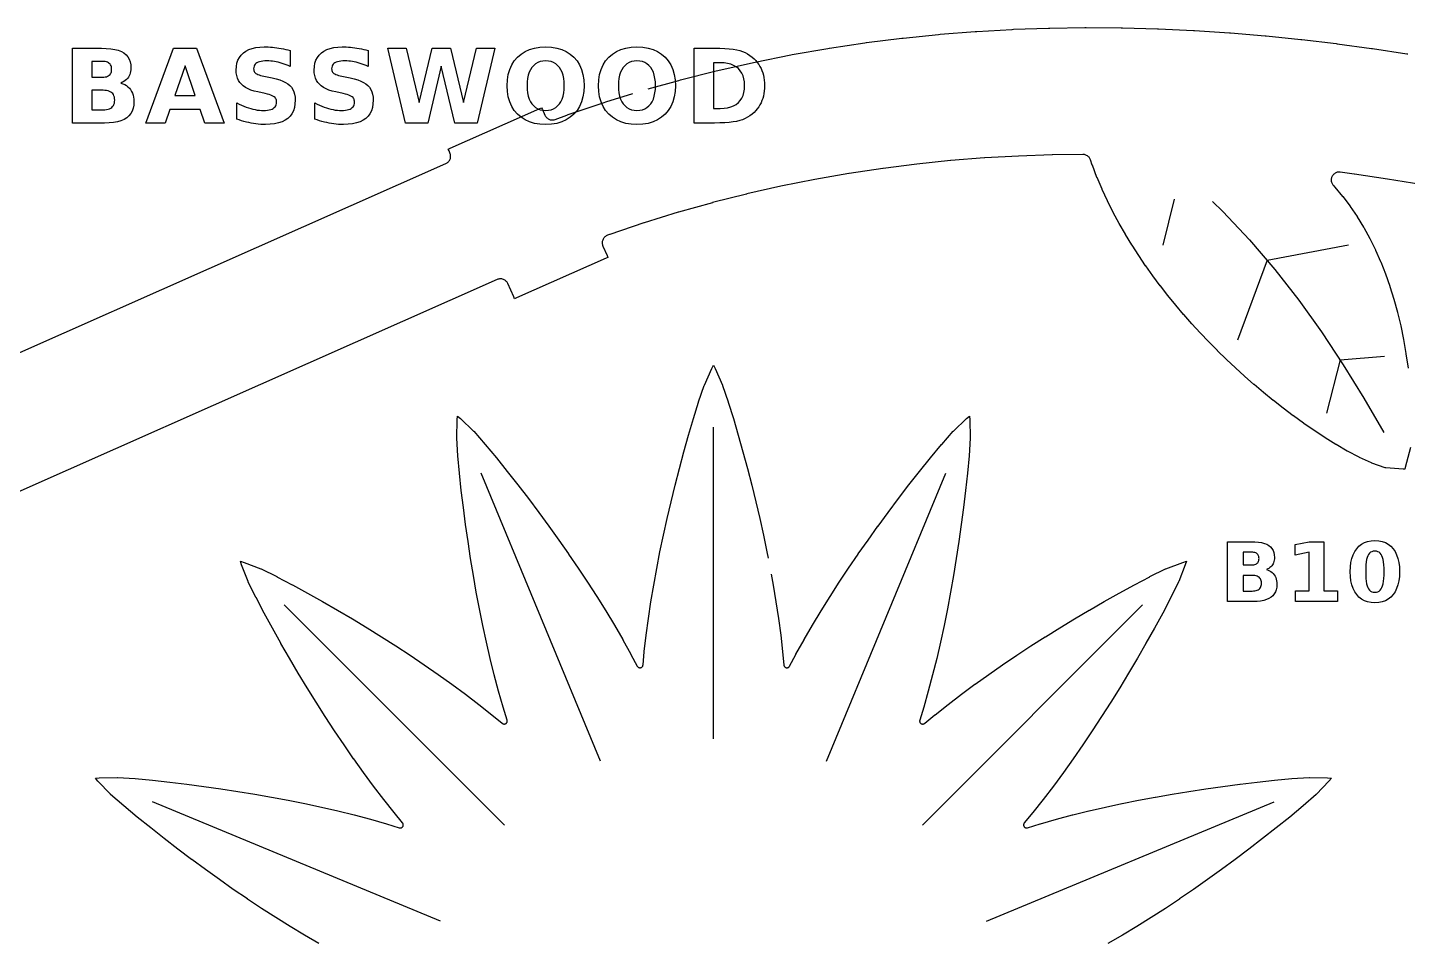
# Model space of a CAD drawing. Header units: millimetres. Extents: x 5 to 293, y 8 to 291.
# Drawn here: x 135.1 to 191.2, y 253.9 to 290.9 of the extents above; entities that cross this region are included whole.
import ezdxf

# ---------------------------------------------------------------- set-up
doc = ezdxf.new("R2010")
doc.units = ezdxf.units.MM
for name, color, linetype in [('CUT', 1, 'CONTINUOUS'), ('ENGRAVE', 5, 'CONTINUOUS'), ('SCORE', 7, 'CONTINUOUS')]:
    doc.layers.add(name, color=color, linetype=linetype)

msp = doc.modelspace()

# ---------------------------------------------------------------- linework, layer by layer
at = {"layer": 'CUT', "color": 1}
for points in [[(160.3549, 288.3833), (161.5981, 288.7326), (161.601, 288.7334), (161.6608, 288.7494), (161.6637, 288.7501), (163.1136, 289.1177), (163.1165, 289.1184), (163.1761, 289.1327), (163.179, 289.1334), (164.6266, 289.4616), (164.6295, 289.4623), (164.6886, 289.4749), (164.6916, 289.4755), (166.1367, 289.7654), (166.1396, 289.7659), (166.1983, 289.7769), (166.2011, 289.7775), (167.6438, 290.03), (167.6467, 290.0304), (167.7046, 290.0399), (167.7075, 290.0403), (169.1476, 290.2565), (169.1504, 290.2569), (169.2076, 290.2647), (169.2104, 290.2651), (170.6478, 290.4459), (170.6505, 290.4462), (170.7068, 290.4526), (170.7095, 290.4529), (172.1442, 290.5994), (172.1469, 290.5996), (172.202, 290.6046), (172.2048, 290.6049), (173.6365, 290.718), (173.6392, 290.7182), (173.6932, 290.7218), (173.6958, 290.722), (175.1246, 290.8027), (175.1272, 290.8028), (175.18, 290.8052), (175.1826, 290.8054), (176.6083, 290.8547), (176.6108, 290.8548), (176.6622, 290.856), (176.6647, 290.8561), (178.0873, 290.8751), (178.0898, 290.8751), (178.1397, 290.8753), (178.1422, 290.8753), (179.5615, 290.865), (179.5639, 290.8649), (179.6124, 290.8641), (179.6148, 290.864), (181.03, 290.8254), (181.0792, 290.8236), (182.4941, 290.7575), (182.5417, 290.7548), (183.9529, 290.6623), (183.9988, 290.6589), (185.4063, 290.541), (185.4504, 290.5369), (186.8541, 290.3946), (186.8965, 290.39), (188.2963, 290.2243), (188.3369, 290.2192), (189.7327, 290.0312), (189.7715, 290.0257), (191.1631, 289.8162), (191.2002, 289.8104)], [(125.0764, 273.3691), (152.1312, 285.3531), (152.1613, 285.3682), (152.1883, 285.3853), (152.2134, 285.4049), (152.2365, 285.4269), (152.2573, 285.451), (152.2757, 285.4771), (152.2914, 285.5048), (152.3043, 285.534), (152.3144, 285.5642), (152.3214, 285.5953), (152.3253, 285.627), (152.3261, 285.6589), (152.3237, 285.6907), (152.3183, 285.7221), (152.3098, 285.7528), (152.2976, 285.7843), (152.2611, 285.8667), (152.2326, 285.9406), (152.3034, 285.9762), (155.9461, 287.5897), (156.02, 287.6182), (156.0555, 287.5475), (156.1556, 287.3215), (156.1712, 287.2907), (156.1887, 287.2632), (156.2089, 287.2377), (156.2315, 287.2142), (156.2564, 287.1932), (156.2833, 287.1747), (156.3119, 287.159), (156.3419, 287.1463), (156.373, 287.1367), (156.4049, 287.1302), (156.4374, 287.1269), (156.47, 287.1269), (156.5024, 287.1302), (156.5343, 287.1367), (156.5673, 287.147), (157.0391, 287.3201), (157.042, 287.3211), (157.1015, 287.3421), (157.1044, 287.3431), (158.5606, 287.8348), (158.5635, 287.8357), (158.6232, 287.855), (158.6262, 287.856), (159.732, 288.1977)], [(191.3121, 273.8295), (191.1, 273.0083), (191.0796, 272.9433), (191.0124, 272.9447), (190.3103, 272.9923), (190.2925, 272.9943), (190.2755, 272.9995), (189.7449, 273.1895), (189.726, 273.1972), (189.2342, 273.4229), (189.2227, 273.4285), (188.7517, 273.676), (188.7435, 273.6805), (188.2879, 273.9432), (188.2815, 273.947), (187.8384, 274.2213), (187.833, 274.2247), (187.4004, 274.5088), (187.3958, 274.5119), (186.9725, 274.8043), (186.9684, 274.8072), (186.5536, 275.1071), (186.5497, 275.1099), (186.1429, 275.4167), (186.1393, 275.4195), (185.7399, 275.7328), (185.7365, 275.7355), (185.3444, 276.055), (185.3411, 276.0578), (184.956, 276.3833), (184.9528, 276.386), (184.5747, 276.7174), (184.5716, 276.7202), (184.2003, 277.0574), (184.1972, 277.0603), (183.8328, 277.4032), (183.8298, 277.4062), (183.4723, 277.7549), (183.4692, 277.758), (183.1187, 278.1125), (183.1157, 278.1157), (182.7722, 278.4761), (182.7692, 278.4794), (182.4329, 278.8458), (182.4298, 278.8492), (182.1009, 279.2217), (182.0978, 279.2252), (181.7763, 279.6039), (181.7733, 279.6076), (181.4595, 279.9927), (181.4564, 279.9965), (181.1506, 280.3882), (181.1475, 280.3922), (180.8498, 280.7907), (180.8467, 280.7949), (180.5575, 281.2003), (180.5544, 281.2048), (180.274, 281.6175), (180.2709, 281.6222), (179.9997, 282.0425), (179.9965, 282.0475), (179.735, 282.4757), (179.7319, 282.481), (179.4805, 282.9176), (179.4773, 282.9232), (179.2368, 283.3687), (179.2336, 283.3748), (179.0048, 283.8297), (179.0016, 283.8364), (178.7854, 284.3016), (178.7822, 284.309), (178.5801, 284.7855), (178.5768, 284.7938), (178.3908, 285.2831), (178.3874, 285.2928), (178.3191, 285.499), (178.3071, 285.5302), (178.2929, 285.5584), (178.276, 285.5851), (178.2566, 285.6101), (178.2349, 285.633), (178.2111, 285.6538), (178.1854, 285.6721), (178.158, 285.6878), (178.1292, 285.7008), (178.0993, 285.711), (178.0685, 285.7182), (178.0372, 285.7224), (178.0038, 285.7235), (176.764, 285.707), (176.7563, 285.7068), (175.392, 285.6595), (175.3841, 285.6592), (174.0183, 285.582), (174.0102, 285.5814), (172.6429, 285.4734), (172.6346, 285.4727), (171.2657, 285.333), (171.2573, 285.332), (169.8869, 285.1596), (169.8783, 285.1584), (168.5062, 284.9525), (168.4975, 284.9511), (167.1237, 284.7106), (167.1149, 284.709), (165.7394, 284.4331), (165.7305, 284.4312), (164.3531, 284.1189), (164.3442, 284.1167), (162.9648, 283.767), (162.9558, 283.7646), (161.5744, 283.3765), (161.5654, 283.3739), (160.1819, 282.9464), (160.1729, 282.9435), (158.7871, 282.4756), (158.7782, 282.4725), (158.6973, 282.4428), (158.6668, 282.4299), (158.6393, 282.415), (158.6134, 282.3976), (158.5893, 282.3777), (158.5672, 282.3556), (158.5473, 282.3315), (158.5298, 282.3056), (158.5149, 282.2781), (158.5027, 282.2494), (158.4933, 282.2196), (158.4868, 282.189), (158.4833, 282.1579), (158.4828, 282.1267), (158.4853, 282.0955), (158.4908, 282.0647), (158.4992, 282.0346), (158.5111, 282.0038), (158.6816, 281.619), (158.71, 281.5451), (158.6393, 281.5095), (154.9966, 279.896), (154.9227, 279.8675), (154.8872, 279.9383), (154.6481, 280.4779), (154.633, 280.508), (154.6159, 280.535), (154.5963, 280.5601), (154.5743, 280.5832), (154.5502, 280.604), (154.5241, 280.6224), (154.4964, 280.6381), (154.4672, 280.651), (154.437, 280.6611), (154.4059, 280.668), (154.3742, 280.672), (154.3423, 280.6728), (154.3105, 280.6704), (154.2791, 280.665), (154.2484, 280.6565), (154.2169, 280.6443), (127.1621, 268.6604)], [(191.7268, 284.503), (190.3817, 284.7258), (190.3765, 284.7266), (189.0293, 284.9294), (189.0237, 284.9302), (188.4603, 285.0061), (188.4268, 285.0089), (188.395, 285.0085), (188.3634, 285.005), (188.3323, 284.9984), (188.302, 284.9888), (188.2727, 284.9763), (188.2449, 284.961), (188.2186, 284.943), (188.1943, 284.9226), (188.172, 284.8999), (188.1521, 284.8751), (188.1347, 284.8485), (188.12, 284.8203), (188.1081, 284.7908), (188.0992, 284.7603), (188.0933, 284.729), (188.0904, 284.6973), (188.0907, 284.6655), (188.0941, 284.6339), (188.1005, 284.6028), (188.11, 284.5724), (188.1224, 284.5432), (188.1376, 284.5152), (188.1554, 284.4889), (188.1769, 284.4631), (188.2274, 284.4081), (188.2351, 284.3993), (188.5497, 284.021), (188.5569, 284.0119), (188.8533, 283.618), (188.8599, 283.6088), (189.1382, 283.1994), (189.1443, 283.1901), (189.4048, 282.7654), (189.4102, 282.756), (189.6532, 282.3161), (189.658, 282.3068), (189.8837, 281.8519), (189.888, 281.8428), (190.0967, 281.3731), (190.1005, 281.3643), (190.2926, 280.8801), (190.2958, 280.8715), (190.4716, 280.373), (190.4744, 280.3648), (190.6342, 279.8524), (190.6365, 279.8444), (190.7807, 279.3183), (190.7827, 279.3107), (190.9115, 278.7712), (190.9131, 278.7638), (191.0266, 278.2111), (191.028, 278.204), (191.1262, 277.6381), (191.1274, 277.6311), (191.2102, 277.052)], [(146.9786, 253.6808), (146.3902, 254.0214), (146.3882, 254.0226), (145.8042, 254.3739), (145.8024, 254.3751), (145.2225, 254.7366), (145.2208, 254.7377), (144.6449, 255.1088), (144.6433, 255.1099), (144.0711, 255.4901), (144.0696, 255.4911), (143.5008, 255.8799), (143.4994, 255.8809), (142.934, 256.2777), (142.9327, 256.2786), (142.3703, 256.683), (142.3691, 256.6838), (141.8096, 257.0954), (141.8085, 257.0962), (141.2519, 257.5147), (141.2508, 257.5156), (140.697, 257.9409), (140.6959, 257.9418), (140.1451, 258.3743), (140.1438, 258.3753), (139.5966, 258.8159), (139.5949, 258.8173), (139.0525, 259.2683), (139.0498, 259.2706), (138.5165, 259.7378), (138.5073, 259.7466), (138.0029, 260.2787), (137.9019, 260.396), (138.0562, 260.4075), (138.7891, 260.4271), (138.8019, 260.4268), (139.5093, 260.38), (139.5129, 260.3798), (140.2153, 260.3151), (140.2175, 260.3149), (140.916, 260.2395), (140.9176, 260.2393), (141.6129, 260.1557), (141.6143, 260.1555), (142.3067, 260.0647), (142.3081, 260.0645), (142.9975, 259.9669), (142.999, 259.9666), (143.6856, 259.8621), (143.687, 259.8618), (144.3706, 259.7501), (144.3722, 259.7499), (145.0526, 259.6306), (145.0543, 259.6303), (145.7313, 259.503), (145.7331, 259.5027), (146.4066, 259.3669), (146.4085, 259.3665), (147.0782, 259.2217), (147.0802, 259.2213), (147.7458, 259.0669), (147.7479, 259.0664), (148.4093, 258.9019), (148.4115, 258.9013), (149.0684, 258.7261), (149.0708, 258.7254), (149.7229, 258.539), (149.7254, 258.5383), (150.2417, 258.3802), (150.2554, 258.3767), (150.2676, 258.3749), (150.2798, 258.3743), (150.2921, 258.3748), (150.3043, 258.3766), (150.3162, 258.3796), (150.3277, 258.3837), (150.3389, 258.389), (150.3494, 258.3953), (150.3593, 258.4026), (150.3684, 258.4108), (150.3766, 258.4199), (150.3839, 258.4298), (150.3903, 258.4403), (150.3955, 258.4514), (150.3996, 258.463), (150.4026, 258.4749), (150.4044, 258.4871), (150.405, 258.4993), (150.4044, 258.5116), (150.4026, 258.5237), (150.3995, 258.5357), (150.3954, 258.5472), (150.3901, 258.5583), (150.3838, 258.5688), (150.3753, 258.5801), (150.0317, 258.9967), (150.0301, 258.9987), (149.6083, 259.5298), (149.6068, 259.5318), (149.1935, 260.0716), (149.1921, 260.0734), (148.787, 260.6215), (148.7857, 260.6233), (148.3884, 261.1792), (148.3872, 261.1808), (147.9971, 261.7441), (147.9961, 261.7457), (147.6129, 262.316), (147.6119, 262.3175), (147.2352, 262.8943), (147.2343, 262.8957), (146.8638, 263.4787), (146.8629, 263.4801), (146.4981, 264.0689), (146.4973, 264.0702), (146.138, 264.6645), (146.1372, 264.6657), (145.7831, 265.2653), (145.7824, 265.2666), (145.4336, 265.8714), (145.4329, 265.8727), (145.0896, 266.483), (145.0887, 266.4845), (144.7518, 267.1009), (144.7508, 267.1029), (144.4222, 267.7271), (144.4206, 267.7303), (144.1066, 268.366), (144.1015, 268.3776), (143.8392, 269.0622), (143.7908, 269.2092), (143.9378, 269.1608), (144.6224, 268.8985), (144.634, 268.8934), (145.2697, 268.5794), (145.2729, 268.5778), (145.8971, 268.2492), (145.8991, 268.2482), (146.5155, 267.9113), (146.517, 267.9104), (147.1273, 267.5671), (147.1286, 267.5664), (147.7334, 267.2176), (147.7347, 267.2169), (148.3343, 266.8628), (148.3355, 266.862), (148.9298, 266.5027), (148.9311, 266.5019), (149.5199, 266.1371), (149.5213, 266.1362), (150.1043, 265.7657), (150.1057, 265.7648), (150.6825, 265.3881), (150.684, 265.3871), (151.2543, 265.0039), (151.2559, 265.0029), (151.8192, 264.6128), (151.8208, 264.6116), (152.3767, 264.2143), (152.3785, 264.213), (152.9266, 263.8079), (152.9284, 263.8065), (153.4682, 263.3932), (153.4702, 263.3917), (154.0013, 262.9699), (154.0033, 262.9683), (154.4199, 262.6247), (154.4312, 262.6162), (154.4417, 262.6099), (154.4528, 262.6046), (154.4643, 262.6005), (154.4763, 262.5974), (154.4884, 262.5956), (154.5007, 262.595), (154.5129, 262.5956), (154.5251, 262.5974), (154.537, 262.6004), (154.5486, 262.6045), (154.5597, 262.6097), (154.5702, 262.6161), (154.5801, 262.6234), (154.5892, 262.6316), (154.5974, 262.6407), (154.6047, 262.6506), (154.611, 262.6611), (154.6163, 262.6723), (154.6204, 262.6838), (154.6234, 262.6957), (154.6252, 262.7079), (154.6257, 262.7202), (154.6251, 262.7324), (154.6233, 262.7446), (154.6198, 262.7583), (154.4617, 263.2746), (154.461, 263.2771), (154.2746, 263.9292), (154.2739, 263.9316), (154.0987, 264.5885), (154.0981, 264.5907), (153.9336, 265.2521), (153.9331, 265.2542), (153.7787, 265.9198), (153.7783, 265.9218), (153.6335, 266.5915), (153.6331, 266.5934), (153.4973, 267.2669), (153.497, 267.2687), (153.3697, 267.9457), (153.3694, 267.9474), (153.2501, 268.6278), (153.2499, 268.6294), (153.1382, 269.313), (153.1379, 269.3144), (153.0334, 270.001), (153.0331, 270.0025), (152.9355, 270.6919), (152.9353, 270.6933), (152.8445, 271.3857), (152.8443, 271.3871), (152.7607, 272.0824), (152.7605, 272.084), (152.6851, 272.7825), (152.6849, 272.7847), (152.6202, 273.4871), (152.62, 273.4907), (152.5732, 274.1981), (152.5729, 274.2109), (152.5925, 274.9438), (152.604, 275.0981), (152.7213, 274.9971), (153.2534, 274.4927), (153.2622, 274.4835), (153.7294, 273.9502), (153.7317, 273.9475), (154.1827, 273.4051), (154.1841, 273.4034), (154.6247, 272.8562), (154.6257, 272.8549), (155.0582, 272.3041), (155.0591, 272.303), (155.4844, 271.7492), (155.4853, 271.7481), (155.9038, 271.1915), (155.9046, 271.1904), (156.3162, 270.6309), (156.317, 270.6297), (156.7214, 270.0673), (156.7223, 270.066), (157.1191, 269.5006), (157.1201, 269.4992), (157.5089, 268.9304), (157.5099, 268.9289), (157.8901, 268.3567), (157.8912, 268.3551), (158.2623, 267.7792), (158.2634, 267.7775), (158.6249, 267.1976), (158.6261, 267.1958), (158.9774, 266.6118), (158.9786, 266.6098), (159.3192, 266.0214), (159.3204, 266.0193), (159.6497, 265.4263), (159.6509, 265.424), (159.9042, 264.9472), (159.9115, 264.935), (159.9188, 264.9251), (159.927, 264.916), (159.9361, 264.9078), (159.9459, 264.9004), (159.9565, 264.8941), (159.9675, 264.8888), (159.9791, 264.8847), (159.991, 264.8817), (160.0032, 264.8799), (160.0154, 264.8793), (160.0277, 264.8799), (160.0399, 264.8817), (160.0518, 264.8846), (160.0633, 264.8888), (160.0744, 264.894), (160.085, 264.9004), (160.0948, 264.9077), (160.1039, 264.9159), (160.1122, 264.9251), (160.1195, 264.9349), (160.1258, 264.9455), (160.131, 264.9566), (160.1351, 264.9682), (160.1381, 264.9801), (160.1401, 264.9941), (160.1916, 265.5316), (160.1919, 265.5341), (160.2692, 266.208), (160.2695, 266.2104), (160.359, 266.8844), (160.3594, 266.8866), (160.4604, 267.5606), (160.4608, 267.5628), (160.5729, 268.2368), (160.5732, 268.2389), (160.6957, 268.913), (160.6961, 268.9149), (160.8284, 269.589), (160.8288, 269.5908), (160.9703, 270.265), (160.9707, 270.2667), (161.1209, 270.941), (161.1212, 270.9425), (161.2796, 271.6168), (161.2799, 271.6183), (161.4461, 272.2926), (161.4464, 272.294), (161.6201, 272.9684), (161.6204, 272.9698), (161.8015, 273.6441), (161.8019, 273.6455), (161.9907, 274.3199), (161.9911, 274.3215), (162.1888, 274.9956), (162.1894, 274.9977), (162.3985, 275.6715), (162.3996, 275.6748), (162.6271, 276.3463), (162.6317, 276.3582), (162.9303, 277.0278), (163, 277.166), (163.0697, 277.0278), (163.3683, 276.3582), (163.3729, 276.3463), (163.6004, 275.6748), (163.6015, 275.6715), (163.8106, 274.9977), (163.8112, 274.9956), (164.0089, 274.3215), (164.0093, 274.3199), (164.1981, 273.6455), (164.1985, 273.6441), (164.3796, 272.9698), (164.3799, 272.9684), (164.5536, 272.294), (164.5539, 272.2926), (164.7201, 271.6183), (164.7204, 271.6168), (164.8788, 270.9425), (164.8791, 270.941), (165.0293, 270.2667), (165.0297, 270.265), (165.1712, 269.5908), (165.1716, 269.589), (165.2235, 269.3244)], [(165.3455, 268.686), (165.4268, 268.2389), (165.4271, 268.2368), (165.5392, 267.5628), (165.5396, 267.5606), (165.6406, 266.8866), (165.641, 266.8844), (165.7305, 266.2104), (165.7308, 266.208), (165.8081, 265.5341), (165.8084, 265.5316), (165.8599, 264.9941), (165.8619, 264.9801), (165.8649, 264.9682), (165.869, 264.9566), (165.8742, 264.9455), (165.8805, 264.9349), (165.8878, 264.9251), (165.8961, 264.9159), (165.9052, 264.9077), (165.915, 264.9004), (165.9256, 264.894), (165.9367, 264.8888), (165.9482, 264.8846), (165.9601, 264.8817), (165.9723, 264.8799), (165.9846, 264.8793), (165.9968, 264.8799), (166.009, 264.8817), (166.0209, 264.8847), (166.0325, 264.8888), (166.0435, 264.8941), (166.0541, 264.9004), (166.0639, 264.9078), (166.073, 264.916), (166.0812, 264.9251), (166.0885, 264.935), (166.0958, 264.9472), (166.3491, 265.424), (166.3503, 265.4263), (166.6796, 266.0193), (166.6808, 266.0214), (167.0214, 266.6098), (167.0226, 266.6118), (167.3739, 267.1958), (167.3751, 267.1976), (167.7366, 267.7775), (167.7377, 267.7792), (168.1088, 268.3551), (168.1099, 268.3567), (168.4901, 268.9289), (168.4911, 268.9304), (168.8799, 269.4992), (168.8809, 269.5006), (169.2777, 270.066), (169.2786, 270.0673), (169.683, 270.6297), (169.6838, 270.6309), (170.0954, 271.1904), (170.0962, 271.1915), (170.5147, 271.7481), (170.5156, 271.7492), (170.9409, 272.303), (170.9418, 272.3041), (171.3743, 272.8549), (171.3753, 272.8562), (171.8159, 273.4034), (171.8173, 273.4051), (172.2683, 273.9475), (172.2706, 273.9502), (172.7378, 274.4835), (172.7466, 274.4927), (173.2787, 274.9971), (173.396, 275.0981), (173.4075, 274.9438), (173.4271, 274.2109), (173.4268, 274.1981), (173.38, 273.4907), (173.3798, 273.4871), (173.3151, 272.7847), (173.3149, 272.7825), (173.2395, 272.084), (173.2393, 272.0824), (173.1557, 271.3871), (173.1555, 271.3857), (173.0647, 270.6933), (173.0645, 270.6919), (172.9669, 270.0025), (172.9666, 270.001), (172.8621, 269.3144), (172.8618, 269.313), (172.7501, 268.6294), (172.7499, 268.6278), (172.6306, 267.9474), (172.6303, 267.9457), (172.503, 267.2687), (172.5027, 267.2669), (172.3669, 266.5934), (172.3665, 266.5915), (172.2217, 265.9218), (172.2213, 265.9198), (172.0669, 265.2542), (172.0664, 265.2521), (171.9019, 264.5907), (171.9013, 264.5885), (171.7261, 263.9316), (171.7254, 263.9292), (171.539, 263.2771), (171.5383, 263.2746), (171.3802, 262.7583), (171.3767, 262.7446), (171.3749, 262.7324), (171.3743, 262.7202), (171.3748, 262.7079), (171.3766, 262.6957), (171.3796, 262.6838), (171.3837, 262.6723), (171.389, 262.6611), (171.3953, 262.6506), (171.4026, 262.6407), (171.4108, 262.6316), (171.4199, 262.6234), (171.4298, 262.6161), (171.4403, 262.6097), (171.4514, 262.6045), (171.463, 262.6004), (171.4749, 262.5974), (171.4871, 262.5956), (171.4993, 262.595), (171.5116, 262.5956), (171.5237, 262.5974), (171.5357, 262.6005), (171.5472, 262.6046), (171.5583, 262.6099), (171.5688, 262.6162), (171.5801, 262.6247), (171.9967, 262.9683), (171.9987, 262.9699), (172.5298, 263.3917), (172.5318, 263.3932), (173.0716, 263.8065), (173.0734, 263.8079), (173.6215, 264.213), (173.6233, 264.2143), (174.1792, 264.6116), (174.1808, 264.6128), (174.7441, 265.0029), (174.7457, 265.0039), (175.316, 265.3871), (175.3175, 265.3881), (175.8943, 265.7648), (175.8957, 265.7657), (176.4787, 266.1362), (176.4801, 266.1371), (177.0689, 266.5019), (177.0702, 266.5027), (177.6645, 266.862), (177.6657, 266.8628), (178.2653, 267.2169), (178.2666, 267.2176), (178.8714, 267.5664), (178.8727, 267.5671), (179.483, 267.9104), (179.4845, 267.9113), (180.1009, 268.2482), (180.1029, 268.2492), (180.7271, 268.5778), (180.7303, 268.5794), (181.366, 268.8934), (181.3776, 268.8985), (182.0622, 269.1608), (182.2092, 269.2092), (182.1608, 269.0622), (181.8985, 268.3776), (181.8934, 268.366), (181.5794, 267.7303), (181.5778, 267.7271), (181.2492, 267.1029), (181.2482, 267.1009), (180.9113, 266.4845), (180.9104, 266.483), (180.5671, 265.8727), (180.5664, 265.8714), (180.2176, 265.2666), (180.2169, 265.2653), (179.8628, 264.6657), (179.862, 264.6645), (179.5027, 264.0702), (179.5019, 264.0689), (179.1371, 263.4801), (179.1362, 263.4787), (178.7657, 262.8957), (178.7648, 262.8943), (178.3881, 262.3175), (178.3871, 262.316), (178.0039, 261.7457), (178.0029, 261.7441), (177.6128, 261.1808), (177.6116, 261.1792), (177.2143, 260.6233), (177.213, 260.6215), (176.8079, 260.0734), (176.8065, 260.0716), (176.3932, 259.5318), (176.3917, 259.5298), (175.9699, 258.9987), (175.9683, 258.9967), (175.6247, 258.5801), (175.6162, 258.5688), (175.6099, 258.5583), (175.6046, 258.5472), (175.6005, 258.5357), (175.5974, 258.5237), (175.5956, 258.5116), (175.595, 258.4993), (175.5956, 258.4871), (175.5974, 258.4749), (175.6004, 258.463), (175.6045, 258.4514), (175.6097, 258.4403), (175.6161, 258.4298), (175.6234, 258.4199), (175.6316, 258.4108), (175.6407, 258.4026), (175.6506, 258.3953), (175.6611, 258.389), (175.6723, 258.3837), (175.6838, 258.3796), (175.6957, 258.3766), (175.7079, 258.3748), (175.7202, 258.3743), (175.7324, 258.3749), (175.7446, 258.3767), (175.7583, 258.3802), (176.2746, 258.5383), (176.2771, 258.539), (176.9292, 258.7254), (176.9316, 258.7261), (177.5885, 258.9013), (177.5907, 258.9019), (178.2521, 259.0664), (178.2542, 259.0669), (178.9198, 259.2213), (178.9218, 259.2217), (179.5915, 259.3665), (179.5934, 259.3669), (180.2669, 259.5027), (180.2687, 259.503), (180.9457, 259.6303), (180.9474, 259.6306), (181.6278, 259.7499), (181.6294, 259.7501), (182.313, 259.8618), (182.3144, 259.8621), (183.001, 259.9666), (183.0025, 259.9669), (183.6919, 260.0645), (183.6933, 260.0647), (184.3857, 260.1555), (184.3871, 260.1557), (185.0824, 260.2393), (185.084, 260.2395), (185.7825, 260.3149), (185.7847, 260.3151), (186.4871, 260.3798), (186.4907, 260.38), (187.1981, 260.4268), (187.2109, 260.4271), (187.9438, 260.4075), (188.0981, 260.396), (187.9971, 260.2787), (187.4927, 259.7466), (187.4835, 259.7378), (186.9502, 259.2706), (186.9475, 259.2683), (186.4051, 258.8173), (186.4034, 258.8159), (185.8562, 258.3753), (185.8549, 258.3743), (185.3041, 257.9418), (185.303, 257.9409), (184.7492, 257.5156), (184.7481, 257.5147), (184.1915, 257.0962), (184.1904, 257.0954), (183.6309, 256.6838), (183.6297, 256.683), (183.0673, 256.2786), (183.066, 256.2777), (182.5006, 255.8809), (182.4992, 255.8799), (181.9304, 255.4911), (181.9289, 255.4901), (181.3567, 255.1099), (181.3551, 255.1088), (180.7792, 254.7377), (180.7775, 254.7366), (180.1976, 254.3751), (180.1958, 254.3739), (179.6118, 254.0226), (179.6098, 254.0214), (179.0214, 253.6808)]]:
    msp.add_lwpolyline(points, dxfattribs=at)
at = {"layer": 'ENGRAVE', "color": 5}
for points in [[(139.4045, 288.2135), (139.4314, 288.1353), (139.4506, 288.0521), (139.4621, 287.9639), (139.466, 287.8708), (139.4577, 287.7305), (139.433, 287.6027), (139.3917, 287.4873), (139.334, 287.3843), (139.2597, 287.2938), (139.1689, 287.2157), (139.0613, 287.1498), (138.9366, 287.0958), (138.7946, 287.0539), (138.6355, 287.024), (138.4591, 287.006), (138.2656, 287), (136.9656, 287), (136.9656, 290.0375), (138.1415, 290.0375), (138.3427, 290.0322), (138.5246, 290.0163), (138.687, 289.9897), (138.8301, 289.9525), (138.9538, 289.9047), (139.0581, 289.8463), (139.1448, 289.7761), (139.2157, 289.6932), (139.2709, 289.5976), (139.3103, 289.4891), (139.334, 289.3679), (139.3419, 289.2339), (139.339, 289.1618), (139.3303, 289.0934), (139.3159, 289.0287), (139.2958, 288.9676), (139.2698, 288.9102), (139.2381, 288.8565), (139.2009, 288.8068), (139.1585, 288.7617), (139.111, 288.7209), (139.0582, 288.6847), (139.0002, 288.6529), (138.937, 288.6256), (139.0179, 288.5977), (139.0925, 288.563), (139.1608, 288.5213), (139.2227, 288.4728), (139.2784, 288.4173), (139.3276, 288.355), (139.3699, 288.2867), (139.4045, 288.2135)], [(143.13, 287), (142.3426, 287), (142.1514, 287.5534), (140.9266, 287.5534), (140.7333, 287), (139.946, 287), (141.071, 290.0375), (142.0049, 290.0375), (143.13, 287)], [(145.4047, 289.4473), (145.325, 289.4679), (145.2464, 289.4853), (145.1693, 289.4995), (145.0936, 289.5106), (145.0194, 289.5185), (144.9467, 289.5232), (144.8754, 289.5248), (144.7859, 289.5227), (144.7045, 289.5162), (144.6313, 289.5055), (144.5662, 289.4905), (144.5092, 289.4711), (144.4604, 289.4475), (144.4193, 289.4194), (144.3858, 289.3865), (144.3597, 289.3488), (144.341, 289.3065), (144.3298, 289.2593), (144.3261, 289.2074), (144.3286, 289.1682), (144.3361, 289.132), (144.3487, 289.0988), (144.3663, 289.0686), (144.389, 289.0414), (144.4166, 289.0172), (144.4509, 288.995), (144.4934, 288.9739), (144.544, 288.9539), (144.6029, 288.9349), (144.67, 288.917), (144.7452, 288.9002), (145.0789, 288.8331), (145.2396, 288.7962), (145.384, 288.7535), (145.5122, 288.7049), (145.6241, 288.6504), (145.7197, 288.5901), (145.7991, 288.5238), (145.8643, 288.4498), (145.9178, 288.3661), (145.9593, 288.2726), (145.989, 288.1694), (146.0068, 288.0565), (146.0127, 287.9338), (146.0044, 287.7735), (145.9796, 287.6274), (145.9382, 287.4957), (145.8802, 287.3782), (145.8057, 287.275), (145.7146, 287.1862), (145.6066, 287.1112), (145.481, 287.05), (145.338, 287.0023), (145.1775, 286.9682), (144.9996, 286.9478), (144.8042, 286.941), (144.7078, 286.9425), (144.6114, 286.9471), (144.5148, 286.9547), (144.4181, 286.9654), (144.3213, 286.9791), (144.2244, 286.9959), (144.1274, 287.0157), (144.0304, 287.0384), (143.9334, 287.0641), (143.8365, 287.0927), (143.7395, 287.1242), (143.6425, 287.1587), (143.6425, 287.8199), (143.7389, 287.7705), (143.8343, 287.7253), (143.9286, 287.6844), (144.0218, 287.6477), (144.114, 287.6152), (144.205, 287.587), (144.295, 287.563), (144.384, 287.5434), (144.4718, 287.5282), (144.5586, 287.5173), (144.6443, 287.5108), (144.7289, 287.5086), (144.811, 287.511), (144.8865, 287.5181), (144.9553, 287.53), (145.0174, 287.5466), (145.0728, 287.568), (145.1216, 287.5941), (145.1632, 287.6246), (145.1973, 287.6592), (145.2238, 287.6978), (145.2427, 287.7406), (145.2541, 287.7874), (145.2579, 287.8382), (145.2553, 287.8839), (145.2476, 287.9259), (145.2348, 287.9644), (145.2168, 287.9992), (145.1936, 288.0304), (145.1653, 288.0579), (145.1294, 288.0833), (145.0832, 288.1077), (145.0267, 288.1312), (144.9601, 288.1538), (144.8832, 288.1755), (144.7961, 288.1963), (144.4929, 288.2634), (144.3478, 288.2992), (144.2163, 288.3414), (144.0985, 288.3901), (143.9942, 288.4452), (143.9036, 288.5067), (143.8266, 288.5747), (143.7623, 288.65), (143.7096, 288.7336), (143.6687, 288.8255), (143.6394, 288.9255), (143.6219, 289.0339), (143.616, 289.1505), (143.6242, 289.2959), (143.6486, 289.4297), (143.6893, 289.5518), (143.7463, 289.6623), (143.8195, 289.7611), (143.909, 289.8483), (144.0138, 289.9229), (144.1328, 289.9839), (144.2661, 290.0314), (144.4136, 290.0653), (144.5753, 290.0857), (144.7513, 290.0924), (144.8351, 290.0914), (144.9197, 290.0883), (145.0051, 290.083), (145.0913, 290.0757), (145.1783, 290.0663), (145.266, 290.0548), (145.3547, 290.0412), (145.4444, 290.0255), (145.5351, 290.0078), (145.6268, 289.9879), (145.7196, 289.9659), (145.8133, 289.9419), (145.8133, 289.299), (145.7302, 289.3348), (145.6478, 289.3675), (145.5661, 289.3972), (145.4851, 289.4238), (145.4047, 289.4473)], [(148.6526, 289.4238), (148.5723, 289.4473), (148.4926, 289.4679), (148.414, 289.4853), (148.3368, 289.4995), (148.2612, 289.5106), (148.187, 289.5185), (148.1142, 289.5232), (148.043, 289.5248), (147.9535, 289.5227), (147.8721, 289.5162), (147.7988, 289.5055), (147.7337, 289.4905), (147.6768, 289.4711), (147.6279, 289.4475), (147.5869, 289.4194), (147.5533, 289.3865), (147.5272, 289.3488), (147.5086, 289.3065), (147.4974, 289.2593), (147.4937, 289.2074), (147.4962, 289.1682), (147.5037, 289.132), (147.5163, 289.0988), (147.5339, 289.0686), (147.5565, 289.0414), (147.5842, 289.0172), (147.6185, 288.995), (147.6609, 288.9739), (147.7116, 288.9539), (147.7705, 288.9349), (147.8375, 288.917), (147.9128, 288.9002), (148.2464, 288.8331), (148.4071, 288.7962), (148.5516, 288.7535), (148.6798, 288.7049), (148.7917, 288.6504), (148.8873, 288.5901), (148.9666, 288.5238), (149.0319, 288.4498), (149.0853, 288.3661), (149.1269, 288.2726), (149.1565, 288.1694), (149.1743, 288.0565), (149.1803, 287.9338), (149.172, 287.7735), (149.1471, 287.6274), (149.1057, 287.4957), (149.0478, 287.3782), (148.9733, 287.275), (148.8822, 287.1862), (148.7741, 287.1112), (148.6486, 287.05), (148.5056, 287.0023), (148.3451, 286.9682), (148.1672, 286.9478), (147.9718, 286.941), (147.8754, 286.9425), (147.7789, 286.9471), (147.6824, 286.9547), (147.5857, 286.9654), (147.4888, 286.9791), (147.3919, 286.9959), (147.2949, 287.0157), (147.198, 287.0384), (147.101, 287.0641), (147.004, 287.0927), (146.907, 287.1242), (146.8101, 287.1587), (146.8101, 287.8199), (146.9065, 287.7705), (147.0019, 287.7253), (147.0962, 287.6844), (147.1894, 287.6477), (147.2815, 287.6152), (147.3726, 287.587), (147.4626, 287.563), (147.5515, 287.5434), (147.6394, 287.5282), (147.7262, 287.5173), (147.8119, 287.5108), (147.8965, 287.5086), (147.9786, 287.511), (148.054, 287.5181), (148.1228, 287.53), (148.1849, 287.5466), (148.2404, 287.568), (148.2891, 287.5941), (148.3308, 287.6246), (148.3649, 287.6592), (148.3914, 287.6978), (148.4103, 287.7406), (148.4217, 287.7874), (148.4255, 287.8382), (148.4229, 287.8839), (148.4152, 287.9259), (148.4023, 287.9644), (148.3843, 287.9992), (148.3612, 288.0304), (148.3329, 288.0579), (148.2969, 288.0833), (148.2507, 288.1077), (148.1943, 288.1312), (148.1276, 288.1538), (148.0507, 288.1755), (147.9636, 288.1963), (147.6605, 288.2634), (147.5154, 288.2992), (147.3839, 288.3414), (147.266, 288.3901), (147.1618, 288.4452), (147.0712, 288.5067), (146.9942, 288.5747), (146.9298, 288.65), (146.8772, 288.7336), (146.8363, 288.8255), (146.807, 288.9255), (146.7895, 289.0339), (146.7836, 289.1505), (146.7917, 289.2959), (146.8162, 289.4297), (146.8569, 289.5518), (146.9138, 289.6623), (146.9871, 289.7611), (147.0766, 289.8483), (147.1814, 289.9229), (147.3004, 289.9839), (147.4336, 290.0314), (147.5811, 290.0653), (147.7429, 290.0857), (147.9189, 290.0924), (148.0027, 290.0914), (148.0873, 290.0883), (148.1727, 290.083), (148.2589, 290.0757), (148.3458, 290.0663), (148.4336, 290.0548), (148.5223, 290.0412), (148.612, 290.0255), (148.7027, 290.0078), (148.7944, 289.9879), (148.8871, 289.9659), (148.9809, 289.9419), (148.9809, 289.299), (148.8978, 289.3348), (148.8154, 289.3675), (148.7337, 289.3972), (148.6526, 289.4238)], [(153.3732, 290.0375), (154.1178, 290.0375), (153.4017, 287), (152.4984, 287), (151.947, 289.3092), (151.4018, 287), (150.4985, 287), (149.7762, 290.0375), (150.5269, 290.0375), (151.0518, 287.8301), (151.5727, 290.0375), (152.3275, 290.0375), (152.8483, 287.8301), (153.3732, 290.0375)], [(157.3322, 289.6733), (157.459, 289.5248), (157.5628, 289.3584), (157.6435, 289.1744), (157.7011, 288.9726), (157.7357, 288.753), (157.7472, 288.5157), (157.7357, 288.279), (157.7011, 288.06), (157.6435, 287.8586), (157.5628, 287.6748), (157.459, 287.5086), (157.3322, 287.3601), (157.185, 287.232), (157.0202, 287.1273), (156.8378, 287.0458), (156.6377, 286.9876), (156.4201, 286.9526), (156.1847, 286.941), (155.95, 286.9526), (155.7327, 286.9876), (155.5329, 287.0458), (155.3506, 287.1273), (155.1857, 287.232), (155.0383, 287.3601), (154.9112, 287.5086), (154.8071, 287.6748), (154.7262, 287.8586), (154.6685, 288.06), (154.6338, 288.279), (154.6222, 288.5157), (154.6338, 288.753), (154.6685, 288.9726), (154.7262, 289.1744), (154.8071, 289.3584), (154.9112, 289.5248), (155.0383, 289.6733), (155.1857, 289.8014), (155.3506, 289.9062), (155.5329, 289.9877), (155.7327, 290.0459), (155.95, 290.0808), (156.1847, 290.0924), (156.4201, 290.0808), (156.6377, 290.0459), (156.8378, 289.9877), (157.0202, 289.9062), (157.185, 289.8014), (157.3322, 289.6733)], [(161.0409, 289.6733), (161.1678, 289.5248), (161.2715, 289.3584), (161.3522, 289.1744), (161.4099, 288.9726), (161.4444, 288.753), (161.456, 288.5157), (161.4444, 288.279), (161.4099, 288.06), (161.3522, 287.8586), (161.2715, 287.6748), (161.1678, 287.5086), (161.0409, 287.3601), (160.8938, 287.232), (160.729, 287.1273), (160.5465, 287.0458), (160.3465, 286.9876), (160.1288, 286.9526), (159.8935, 286.941), (159.6587, 286.9526), (159.4415, 286.9876), (159.2417, 287.0458), (159.0593, 287.1273), (158.8944, 287.232), (158.747, 287.3601), (158.6199, 287.5086), (158.5159, 287.6748), (158.435, 287.8586), (158.3772, 288.06), (158.3425, 288.279), (158.331, 288.5157), (158.3425, 288.753), (158.3772, 288.9726), (158.435, 289.1744), (158.5159, 289.3584), (158.6199, 289.5248), (158.747, 289.6733), (158.8944, 289.8014), (159.0593, 289.9062), (159.2417, 289.9877), (159.4415, 290.0459), (159.6587, 290.0808), (159.8935, 290.0924), (160.1288, 290.0808), (160.3465, 290.0459), (160.5465, 289.9877), (160.729, 289.9062), (160.8938, 289.8014), (161.0409, 289.6733)], [(164.0712, 289.9388), (164.1814, 289.9021), (164.2863, 289.8578), (164.3858, 289.8058), (164.4799, 289.7462), (164.5686, 289.679), (164.652, 289.6042), (164.7202, 289.5339), (164.7822, 289.4602), (164.8382, 289.3829), (164.888, 289.3022), (164.9318, 289.2179), (164.9694, 289.1301), (165.0011, 289.0386), (165.027, 288.9432), (165.0472, 288.8438), (165.0616, 288.7404), (165.0703, 288.6331), (165.0732, 288.5218), (165.0703, 288.4093), (165.0616, 288.3008), (165.0472, 288.1965), (165.027, 288.0964), (165.0011, 288.0003), (164.9694, 287.9084), (164.9318, 287.8203), (164.888, 287.7358), (164.8382, 287.6549), (164.7822, 287.5775), (164.7202, 287.5036), (164.652, 287.4333), (164.5679, 287.3585), (164.4784, 287.2913), (164.3835, 287.2317), (164.2831, 287.1797), (164.1773, 287.1354), (164.0661, 287.0987), (163.9427, 287.0685), (163.8002, 287.0439), (163.6388, 287.0247), (163.4584, 287.011), (163.2591, 287.0027), (163.0407, 287), (162.2147, 287), (162.2147, 290.0375), (163.0407, 290.0375), (163.2615, 290.0348), (163.4626, 290.0266), (163.6442, 290.0128), (163.8061, 289.9937), (163.9484, 289.969), (164.0712, 289.9388)], [(138.4922, 288.9722), (138.5161, 289.0058), (138.5347, 289.0437), (138.548, 289.0858), (138.5559, 289.1323), (138.5586, 289.183), (138.5559, 289.2332), (138.548, 289.2792), (138.5347, 289.3211), (138.5161, 289.3589), (138.4922, 289.3925), (138.463, 289.4221), (138.4286, 289.4473), (138.3893, 289.4679), (138.345, 289.4839), (138.2957, 289.4953), (138.2414, 289.5022), (138.1822, 289.5045), (137.7489, 289.5045), (137.7489, 288.8616), (138.1822, 288.8616), (138.2414, 288.8638), (138.2957, 288.8706), (138.345, 288.8819), (138.3893, 288.8977), (138.4286, 288.9181), (138.463, 288.943), (138.4922, 288.9722)], [(141.1219, 288.1169), (141.954, 288.1169), (141.539, 289.3254), (141.1219, 288.1169)], [(155.6293, 289.2603), (155.569, 289.1662), (155.5197, 289.06), (155.4813, 288.9419), (155.4539, 288.8118), (155.4374, 288.6698), (155.432, 288.5157), (155.4374, 288.3623), (155.4539, 288.2207), (155.4813, 288.091), (155.5197, 287.9732), (155.569, 287.8672), (155.6293, 287.7731), (155.6996, 287.6923), (155.7787, 287.6262), (155.8668, 287.5747), (155.9639, 287.538), (156.0698, 287.516), (156.1847, 287.5086), (156.3002, 287.516), (156.4067, 287.538), (156.5042, 287.5747), (156.5925, 287.6262), (156.6719, 287.6923), (156.7422, 287.7731), (156.8025, 287.8672), (156.8518, 287.9732), (156.8902, 288.091), (156.9176, 288.2207), (156.9341, 288.3623), (156.9395, 288.5157), (156.9341, 288.6698), (156.9176, 288.8118), (156.8902, 288.9419), (156.8518, 289.06), (156.8025, 289.1662), (156.7422, 289.2603), (156.6719, 289.3412), (156.5925, 289.4073), (156.5042, 289.4587), (156.4067, 289.4954), (156.3002, 289.5175), (156.1847, 289.5248), (156.0698, 289.5175), (155.9639, 289.4954), (155.8668, 289.4587), (155.7787, 289.4073), (155.6996, 289.3412), (155.6293, 289.2603)], [(159.3381, 289.2603), (159.2778, 289.1662), (159.2284, 289.06), (159.19, 288.9419), (159.1626, 288.8118), (159.1462, 288.6698), (159.1407, 288.5157), (159.1462, 288.3623), (159.1626, 288.2207), (159.19, 288.091), (159.2284, 287.9732), (159.2778, 287.8672), (159.3381, 287.7731), (159.4083, 287.6923), (159.4875, 287.6262), (159.5756, 287.5747), (159.6726, 287.538), (159.7786, 287.516), (159.8935, 287.5086), (160.009, 287.516), (160.1155, 287.538), (160.2129, 287.5747), (160.3013, 287.6262), (160.3806, 287.6923), (160.4509, 287.7731), (160.5112, 287.8672), (160.5606, 287.9732), (160.5989, 288.091), (160.6263, 288.2207), (160.6428, 288.3623), (160.6483, 288.5157), (160.6428, 288.6698), (160.6263, 288.8118), (160.5989, 288.9419), (160.5606, 289.06), (160.5112, 289.1662), (160.4509, 289.2603), (160.3806, 289.3412), (160.3013, 289.4073), (160.2129, 289.4587), (160.1155, 289.4954), (160.009, 289.5175), (159.8935, 289.5248), (159.7786, 289.5175), (159.6726, 289.4954), (159.5756, 289.4587), (159.4875, 289.4073), (159.4083, 289.3412), (159.3381, 289.2603)], [(163.9214, 287.7573), (164.0122, 287.8301), (164.0896, 287.9154), (164.1529, 288.0127), (164.2021, 288.122), (164.2373, 288.2433), (164.2584, 288.3766), (164.2655, 288.5218), (164.2585, 288.6664), (164.2374, 288.799), (164.2024, 288.9196), (164.1533, 289.0282), (164.0903, 289.1248), (164.0132, 289.2095), (163.9227, 289.2816), (163.8195, 289.3406), (163.7034, 289.3865), (163.5746, 289.4193), (163.4331, 289.4389), (163.2787, 289.4455), (162.998, 289.4455), (162.998, 287.592), (163.2787, 287.592), (163.4325, 287.5987), (163.5736, 287.6185), (163.7022, 287.6516), (163.8181, 287.6978), (163.9214, 287.7573)], [(138.6298, 287.7105), (138.6529, 287.7579), (138.6695, 287.8109), (138.6794, 287.8695), (138.6827, 287.9338), (138.6794, 287.9969), (138.6696, 288.0544), (138.6532, 288.1065), (138.6303, 288.1531), (138.6008, 288.1942), (138.5647, 288.2299), (138.522, 288.26), (138.4727, 288.2847), (138.4167, 288.3039), (138.354, 288.3176), (138.2847, 288.3258), (138.2087, 288.3285), (137.7489, 288.3285), (137.7489, 287.533), (138.2087, 287.533), (138.2841, 287.5358), (138.353, 287.5441), (138.4154, 287.558), (138.4713, 287.5773), (138.5208, 287.6023), (138.5637, 287.6327), (138.6, 287.6688), (138.6298, 287.7105)], [(185.6896, 268.7473), (185.734, 268.7029), (185.7735, 268.6531), (185.8073, 268.5984), (185.835, 268.5398), (185.8565, 268.4773), (185.8719, 268.4107), (185.8811, 268.3402), (185.8841, 268.2657), (185.8775, 268.1535), (185.8577, 268.0512), (185.8247, 267.9589), (185.7785, 267.8765), (185.7191, 267.8041), (185.6465, 267.7416), (185.5604, 267.6889), (185.4606, 267.6457), (185.347, 267.6122), (185.2197, 267.5882), (185.0787, 267.5739), (184.9239, 267.5691), (183.8838, 267.5691), (183.8838, 269.9991), (184.8246, 269.9991), (184.9856, 269.9948), (185.131, 269.9821), (185.261, 269.9608), (185.3754, 269.9311), (185.4744, 269.8928), (185.5578, 269.8461), (185.6272, 269.79), (185.684, 269.7237), (185.7281, 269.6471), (185.7596, 269.5604), (185.7786, 269.4634), (185.7849, 269.3562), (185.7826, 269.2985), (185.7756, 269.2438), (185.7641, 269.192), (185.748, 269.1431), (185.7272, 269.0972), (185.7019, 269.0543), (185.6721, 269.0145), (185.6382, 268.9784), (185.6001, 268.9458), (185.5579, 268.9168), (185.5115, 268.8914), (185.461, 268.8695), (185.5257, 268.8472), (185.5854, 268.8194), (185.64, 268.7861), (185.6896, 268.7473)], [(184.9873, 269.0746), (185.0228, 269.0873), (185.0543, 269.1035), (185.0817, 269.1234), (185.1051, 269.1469), (185.1242, 269.1737), (185.1391, 269.204), (185.1497, 269.2377), (185.1561, 269.2749), (185.1582, 269.3155), (185.1561, 269.3556), (185.1497, 269.3924), (185.1391, 269.426), (185.1242, 269.4562), (185.1051, 269.4831), (185.0817, 269.5067), (185.0543, 269.5269), (185.0228, 269.5434), (184.9873, 269.5562), (184.9479, 269.5653), (184.9045, 269.5708), (184.8571, 269.5727), (184.5105, 269.5727), (184.5105, 269.0583), (184.8571, 269.0583), (184.9045, 269.0601), (184.9479, 269.0656), (184.9873, 269.0746)], [(187.1959, 269.5727), (186.6278, 269.4555), (186.6278, 269.8819), (187.1926, 269.9991), (187.7883, 269.9991), (187.7883, 268.002), (188.3417, 268.002), (188.3417, 267.5691), (186.6425, 267.5691), (186.6425, 268.002), (187.1959, 268.002), (187.1959, 269.5727)], [(190.8354, 268.4097), (190.7993, 268.2468), (190.7486, 268.0991), (190.6835, 267.9668), (190.6039, 267.8498), (190.5111, 267.7496), (190.4061, 267.6676), (190.289, 267.6039), (190.1598, 267.5583), (190.0185, 267.531), (189.865, 267.5219), (189.7111, 267.531), (189.5693, 267.5583), (189.4398, 267.6039), (189.3225, 267.6676), (189.2174, 267.7496), (189.1244, 267.8498), (189.0449, 267.9668), (188.9798, 268.0991), (188.9291, 268.2468), (188.893, 268.4097), (188.8713, 268.588), (188.864, 268.7816), (188.8713, 268.9757), (188.893, 269.1544), (188.9291, 269.3177), (188.9798, 269.4656), (189.0449, 269.598), (189.1244, 269.7151), (189.2174, 269.8153), (189.3225, 269.8973), (189.4398, 269.961), (189.5693, 270.0066), (189.7111, 270.0339), (189.865, 270.043), (190.0185, 270.0339), (190.1598, 270.0066), (190.289, 269.961), (190.4061, 269.8973), (190.5111, 269.8153), (190.6039, 269.7151), (190.6835, 269.598), (190.7486, 269.4656), (190.7993, 269.3177), (190.8354, 269.1544), (190.8571, 268.9757), (190.8644, 268.7816), (190.8571, 268.588), (190.8354, 268.4097)], [(190.2282, 269.0604), (190.2164, 269.1749), (190.1998, 269.2744), (190.1784, 269.359), (190.1523, 269.4286), (190.1206, 269.4856), (190.0824, 269.5321), (190.0377, 269.5684), (189.9866, 269.5943), (189.929, 269.6098), (189.865, 269.615), (189.8009, 269.6098), (189.7433, 269.5943), (189.6921, 269.5684), (189.6473, 269.5321), (189.6089, 269.4856), (189.5769, 269.4286), (189.5506, 269.359), (189.529, 269.2744), (189.5122, 269.1749), (189.5002, 269.0604), (189.4931, 268.9309), (189.4907, 268.7865), (189.4931, 268.6405), (189.5002, 268.5096), (189.5122, 268.3939), (189.529, 268.2932), (189.5506, 268.2076), (189.5769, 268.1371), (189.6089, 268.0794), (189.6473, 268.0322), (189.6921, 267.9955), (189.7433, 267.9693), (189.8009, 267.9535), (189.865, 267.9483), (189.9286, 267.9535), (189.9858, 267.9693), (190.0367, 267.9955), (190.0813, 268.0322), (190.1195, 268.0794), (190.1515, 268.1371), (190.1778, 268.2076), (190.1994, 268.2932), (190.2162, 268.3939), (190.2281, 268.5096), (190.2353, 268.6405), (190.2377, 268.7865), (190.2354, 268.9309), (190.2282, 269.0604)], [(185.0884, 268.0309), (185.128, 268.0509), (185.1623, 268.0753), (185.1914, 268.1041), (185.2152, 268.1375), (185.2337, 268.1754), (185.2469, 268.2178), (185.2549, 268.2647), (185.2575, 268.3161), (185.2549, 268.3666), (185.247, 268.4126), (185.2339, 268.4543), (185.2156, 268.4916), (185.192, 268.5245), (185.1631, 268.553), (185.129, 268.5771), (185.0895, 268.5968), (185.0447, 268.6122), (184.9946, 268.6231), (184.9391, 268.6297), (184.8783, 268.6319), (184.5105, 268.6319), (184.5105, 267.9955), (184.8783, 267.9955), (184.9386, 267.9977), (184.9938, 268.0044), (185.0437, 268.0154), (185.0884, 268.0309)]]:
    msp.add_lwpolyline(points, close=True, dxfattribs=at)
at = {"layer": 'SCORE', "color": 7}
for points in [[(181.7167, 283.9113), (181.247, 282.0387)], [(183.2676, 283.8175), (183.6869, 283.4087), (184.7736, 282.256), (185.8048, 281.0564), (186.7798, 279.8094), (187.7015, 278.5174), (188.5759, 277.1854), (189.412, 275.8211), (190.2211, 274.434)], [(185.4908, 281.4338), (188.7953, 282.0595)], [(185.4908, 281.4338), (184.2845, 278.185)], [(188.4479, 277.3867), (190.2575, 277.5269)], [(188.4479, 277.3867), (187.9055, 275.2239)], [(163, 262), (163, 274.6525)], [(158.4078, 261.0866), (153.5659, 272.7759)], [(167.5922, 261.0866), (172.4341, 272.7759)], [(154.5147, 258.4853), (145.5681, 267.4319)], [(171.4853, 258.4853), (180.4319, 267.4319)], [(151.9134, 254.5922), (140.2241, 259.4341)], [(174.0866, 254.5922), (185.7759, 259.4341)]]:
    msp.add_lwpolyline(points, dxfattribs=at)

doc.saveas('drawing.dxf')
